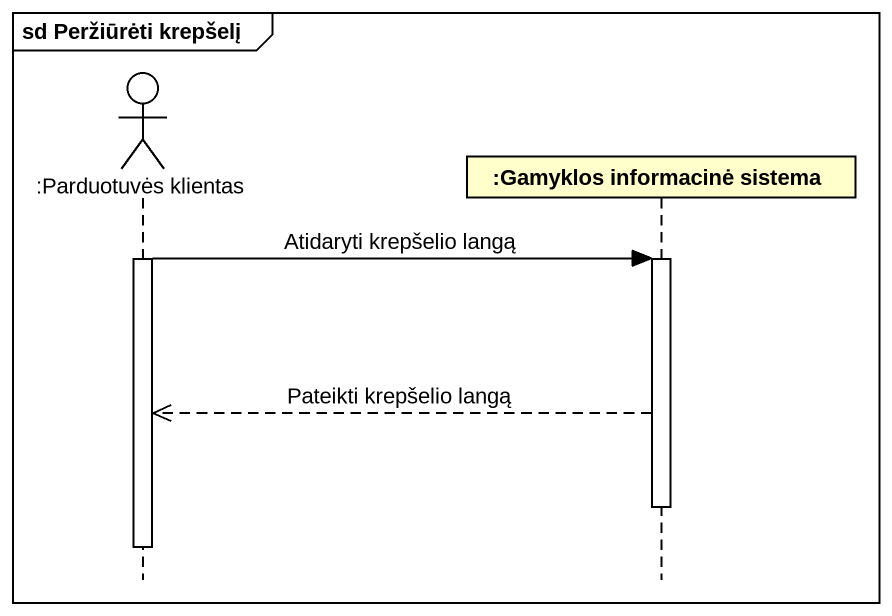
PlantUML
@startuml
mainframe sd Peržiūrėti krepšelį
hide footbox
actor ":Parduotuvės klientas" as Parduotuvės_klientas
participant ":Gamyklos informacinė sistema" as Gamyklos_informacinė_sistema

activate Parduotuvės_klientas
Parduotuvės_klientas -> Gamyklos_informacinė_sistema : Atidaryti krepšelio langą
activate Gamyklos_informacinė_sistema
Gamyklos_informacinė_sistema -->> Parduotuvės_klientas : Pateikti krepšelio langą
deactivate Gamyklos_informacinė_sistema
deactivate Parduotuvės_klientas
@enduml
